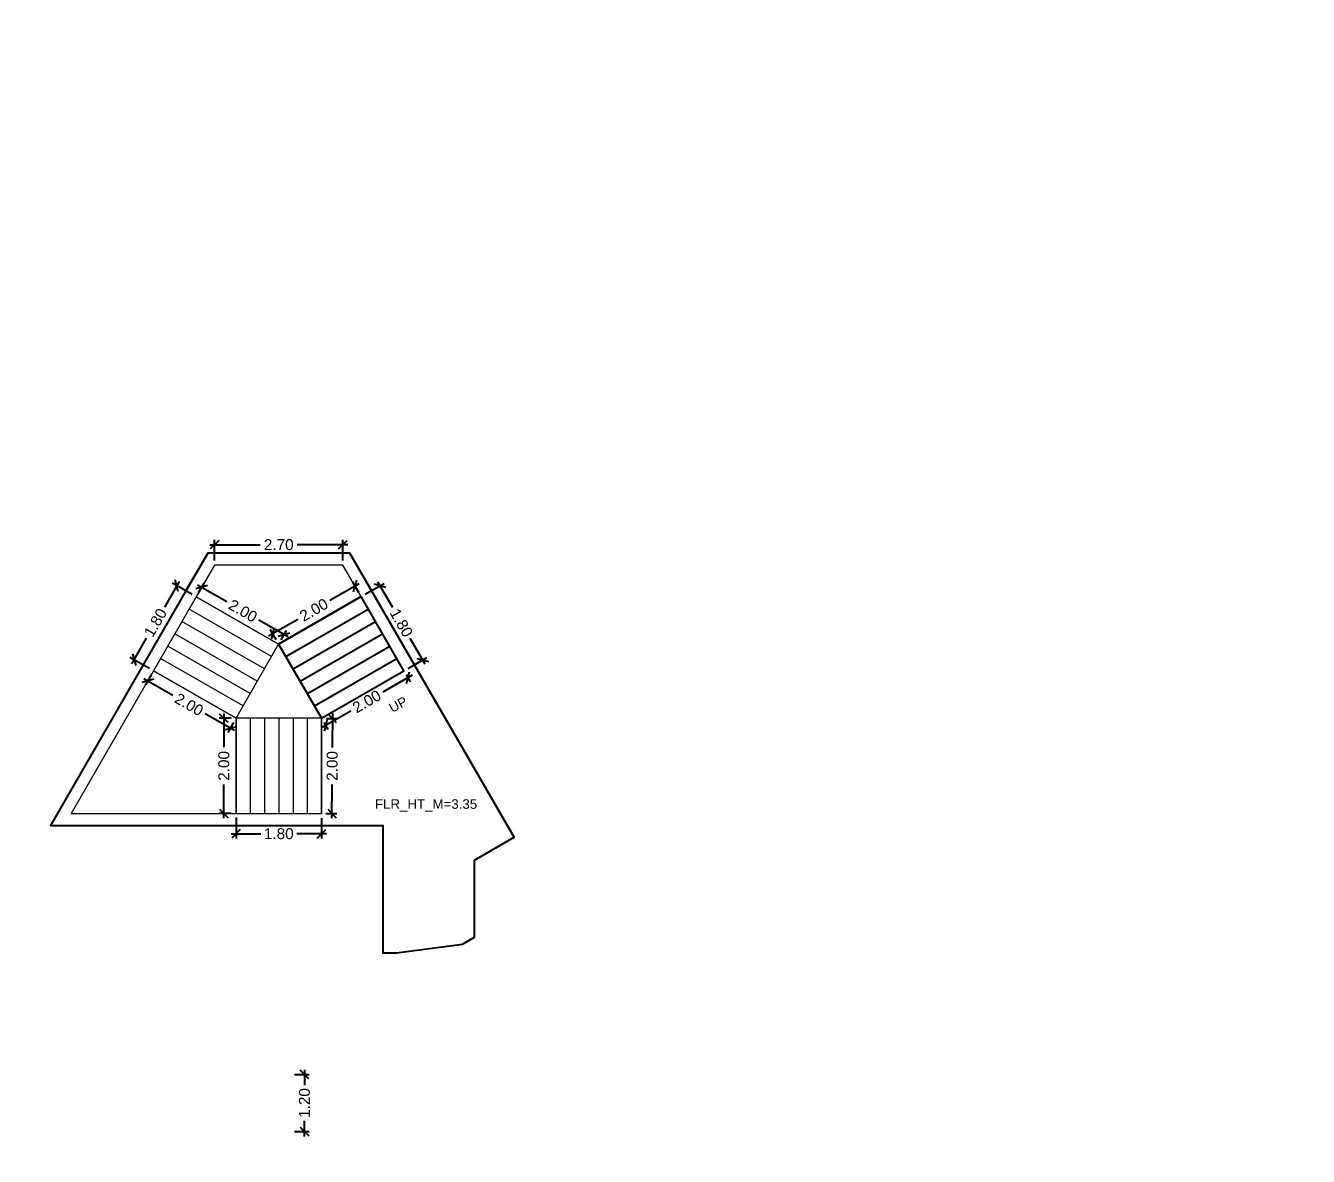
# Model space of a CAD drawing. Header units: metres. Extents: x 256329 to 886268, y -249371 to 355.
# Drawn here: x 287207.69 to 287234.66, y -1275.09 to -1251.31 of the extents above; entities that cross this region are included whole.
import ezdxf

# ---------------------------------------------------------------- set-up
doc = ezdxf.new("R2010")
doc.units = ezdxf.units.M
doc.header["$MEASUREMENT"] = 0
doc.header["$PDMODE"] = 35
doc.linetypes.add('CONTINOUS', pattern=[0])
doc.layers.get('0').update_dxf_attribs({"lineweight": 18})
doc.layers.get('Defpoints').update_dxf_attribs({"lineweight": 20})
doc.layers.add('A_TEXT', color=4, linetype='Continuous', lineweight=0, transparency=0.3)
doc.layers.add('BLK_2_FLR_36_EXIT_WIDTH_STAIR', color=7, linetype='Continuous', plot=False)
doc.layers.add('BLK_2_FLR_36_STAIR_2', color=7, linetype='Continuous')
doc.layers.add('BLK_2_FLR_36_STAIR_2_FLIGHT_1', color=7, linetype='Continuous')
for name, color, linetype, lineweight in [('BLK_2_FLR_36_STAIR_2_FLIGHT_2', 7, 'Continuous', 0), ('BLK_2_FLR_36_STAIR_2_FLIGHT_3', 7, 'Continuous', 0), ('BLK_2_FLR_36_STAIR_2_LANDING_1', 1, 'Continuous', 0), ('BLK_2_FLR_36_STAIR_2_LANDING_2', 7, 'Continuous', 0)]:
    doc.layers.add(name, color=color, linetype=linetype, lineweight=lineweight)
doc.styles.add('Arial', font='arial.ttf')
doc.styles.get("Standard").update_dxf_attribs({"font": 'arial.ttf'})
doc.dimstyles.new('METRIC DIM', dxfattribs={"dimtxt": 0.23, "dimasz": 0.18, "dimexe": 0.1, "dimexo": 0.1, "dimgap": 0.09, "dimtad": 0, "dimzin": 0, "dimdsep": 46, "dimtxsty": 'Standard', "dimblk": 'OBLIQUE', "dimcen": 0, "dimdle": 0.1, "dimclrd": 147, "dimclre": 147, "dimclrt": 7, "dimadec": 0, "dimazin": 0, "dimtfac": 1, "dimtofl": 0, "dimtmove": 0, "dimatfit": 2, "dimfxl": 0.125, "dimtolj": 1, "dimtzin": 0, "dimarcsym": 0})

# ---------------------------------------------------------------- blocks, each defined once
blk = doc.blocks.new('_Oblique')
at = {"color": 0, "linetype": 'ByBlock', "lineweight": -2}
blk.add_line((-0.5, -0.5), (0.5, 0.5), dxfattribs=at)
blk = doc.blocks.new('*D2004')
at = {"layer": 'BLK_2_FLR_36_STAIR_2_FLIGHT_2', "color": 147, "lineweight": -2, "transparency": 16777216}
for p, q in [((287210.913396, -1262.997755), (287210.603249, -1263.537491)), ((287211.185992, -1263.26973), (287210.776869, -1263.034637)), ((287209.916941, -1264.731847), (287210.227087, -1264.192111)), ((287210.289182, -1264.830413), (287209.880059, -1264.59532))]:
    blk.add_line(p, q, dxfattribs=at)
at = {"layer": 'Defpoints', "color": 0, "linetype": 'CONTINOUS', "transparency": 16777216}
for p in [(287211.272697, -1263.319552, 0.042641), (287209.966763, -1264.645143), (287210.375887, -1264.880236, 0.042641)]:
    blk.add_point(p, dxfattribs=at)
at = {"layer": 'BLK_2_FLR_36_STAIR_2_FLIGHT_2', "color": 147, "linetype": 'CONTINOUS', "lineweight": -2, "transparency": 16777216, "xscale": 0.18, "yscale": 0.18, "zscale": 0.18}
for p, rotation in [((287210.863573, -1263.084459), 60.117187), ((287209.966763, -1264.645143), 240.1171869999999)]:
    blk.add_blockref('_Oblique', p, dxfattribs=dict(at, rotation=rotation))
at = {"layer": 'BLK_2_FLR_36_STAIR_2_FLIGHT_2', "color": 7, "linetype": 'CONTINOUS', "transparency": 16777216, "insert": (287210.415168, -1263.864801), "char_height": 0.23, "attachment_point": 5, "rotation": 60.1171874}
blk.add_mtext('\\A1;1.80', dxfattribs=at)
blk = doc.blocks.new('*D1916')
at = {"layer": 'BLK_2_FLR_36_STAIR_2_LANDING_1', "color": 147, "lineweight": -2, "transparency": 16777216}
for p, q in [((287214.701502, -1263.047366), (287214.085576, -1263.40151)), ((287214.692102, -1263.231638), (287214.564964, -1263.01052)), ((287212.79296, -1264.144736), (287213.408886, -1263.790592)), ((287212.956943, -1264.229316), (287212.829806, -1264.008199))]:
    blk.add_line(p, q, dxfattribs=at)
at = {"layer": 'Defpoints', "color": 0, "linetype": 'CONTINOUS', "transparency": 16777216}
for p in [(287214.741948, -1263.31833, 0.042641), (287212.879651, -1264.09489), (287213.006789, -1264.316008, 0.042641)]:
    blk.add_point(p, dxfattribs=at)
at = {"layer": 'BLK_2_FLR_36_STAIR_2_LANDING_1', "color": 147, "linetype": 'CONTINOUS', "lineweight": -2, "transparency": 16777216, "xscale": 0.18, "yscale": 0.18, "zscale": 0.18}
for p, rotation in [((287214.61481, -1263.097212), 29.897956), ((287212.879651, -1264.09489), 209.897956)]:
    blk.add_blockref('_Oblique', p, dxfattribs=dict(at, rotation=rotation))
at = {"layer": 'BLK_2_FLR_36_STAIR_2_LANDING_1', "color": 7, "linetype": 'CONTINOUS', "transparency": 16777216, "insert": (287213.747231, -1263.596051), "char_height": 0.23, "attachment_point": 5, "rotation": 29.8979558}
blk.add_mtext('\\A1;2.00', dxfattribs=at)
blk = doc.blocks.new('*D1917')
at = {"layer": 'BLK_2_FLR_36_STAIR_2_FLIGHT_2', "color": 147, "lineweight": -2, "transparency": 16777216}
for p, q in [((287211.30133, -1263.069011), (287211.916685, -1263.42261)), ((287211.322519, -1263.232848), (287211.437858, -1263.032129)), ((287213.208832, -1264.165112), (287212.593478, -1263.811513)), ((287213.056612, -1264.229303), (287213.17195, -1264.028584))]:
    blk.add_line(p, q, dxfattribs=at)
at = {"layer": 'Defpoints', "color": 0, "linetype": 'CONTINOUS', "transparency": 16777216}
for p in [(287211.388035, -1263.118834), (287211.272697, -1263.319552, 0.042641), (287213.006789, -1264.316008, 0.042641)]:
    blk.add_point(p, dxfattribs=at)
at = {"layer": 'BLK_2_FLR_36_STAIR_2_FLIGHT_2', "color": 147, "linetype": 'CONTINOUS', "lineweight": -2, "transparency": 16777216, "xscale": 0.18, "yscale": 0.18, "zscale": 0.18}
for p, rotation in [((287211.388035, -1263.118834), 150.117187), ((287213.122127, -1264.115289), 330.117187)]:
    blk.add_blockref('_Oblique', p, dxfattribs=dict(at, rotation=rotation))
at = {"layer": 'BLK_2_FLR_36_STAIR_2_FLIGHT_2', "color": 7, "linetype": 'CONTINOUS', "transparency": 16777216, "insert": (287212.255081, -1263.617061), "char_height": 0.23, "attachment_point": 5, "rotation": 330.1171874}
blk.add_mtext('\\A1;2.00', dxfattribs=at)
blk = doc.blocks.new('*D1918')
at = {"layer": 'BLK_2_FLR_36_STAIR_2_FLIGHT_3', "color": 147, "lineweight": -2, "transparency": 16777216}
for p, q in [((287214.009978, -1265.877139), (287214.237258, -1265.878156)), ((287214.137706, -1265.777709), (287214.134529, -1266.487525)), ((287214.127857, -1267.977906), (287214.131035, -1267.268091)), ((287214.001025, -1267.877338), (287214.228304, -1267.878355))]:
    blk.add_line(p, q, dxfattribs=at)
at = {"layer": 'Defpoints', "color": 0, "linetype": 'CONTINOUS', "transparency": 16777216}
for p in [(287213.909979, -1265.876691, 0.042641), (287213.901026, -1267.87689, 0.042641), (287214.128305, -1267.877907)]:
    blk.add_point(p, dxfattribs=at)
at = {"layer": 'BLK_2_FLR_36_STAIR_2_FLIGHT_3', "color": 147, "linetype": 'CONTINOUS', "lineweight": -2, "transparency": 16777216, "xscale": 0.18, "yscale": 0.18, "zscale": 0.18}
for p, rotation in [((287214.137259, -1265.877708), 89.743523), ((287214.128305, -1267.877907), 269.743523)]:
    blk.add_blockref('_Oblique', p, dxfattribs=dict(at, rotation=rotation))
at = {"layer": 'BLK_2_FLR_36_STAIR_2_FLIGHT_3', "color": 7, "linetype": 'CONTINOUS', "transparency": 16777216, "insert": (287214.132782, -1266.877808), "char_height": 0.23, "attachment_point": 5, "rotation": 89.7435229}
blk.add_mtext('\\A1;2.00', dxfattribs=at)
blk = doc.blocks.new('*D1919')
at = {"layer": 'BLK_2_FLR_36_STAIR_2_FLIGHT_1', "color": 147, "lineweight": -2, "transparency": 16777216}
for p, q in [((287215.811911, -1264.972304), (287215.197497, -1265.326881)), ((287215.691637, -1264.963958), (287215.775282, -1265.108899)), ((287213.907013, -1266.071616), (287214.521427, -1265.717039)), ((287213.959963, -1265.963303), (287214.043608, -1266.108245))]:
    blk.add_line(p, q, dxfattribs=at)
at = {"layer": 'Defpoints', "color": 0, "linetype": 'CONTINOUS', "transparency": 16777216}
for p in [(287215.641653, -1264.877346, 0.042641), (287215.725299, -1265.022287), (287213.909979, -1265.876691, 0.042641)]:
    blk.add_point(p, dxfattribs=at)
at = {"layer": 'BLK_2_FLR_36_STAIR_2_FLIGHT_1', "color": 147, "linetype": 'CONTINOUS', "lineweight": -2, "transparency": 16777216, "xscale": 0.18, "yscale": 0.18, "zscale": 0.18}
for p, rotation in [((287215.725299, -1265.022287), 29.98915999999999), ((287213.993625, -1266.021633), 209.98916)]:
    blk.add_blockref('_Oblique', p, dxfattribs=dict(at, rotation=rotation))
at = {"layer": 'BLK_2_FLR_36_STAIR_2_FLIGHT_1', "color": 7, "linetype": 'CONTINOUS', "transparency": 16777216, "insert": (287214.859462, -1265.52196), "char_height": 0.23, "attachment_point": 5, "rotation": 29.9891596}
blk.add_mtext('\\A1;2.00', dxfattribs=at)
blk = doc.blocks.new('*D1920')
at = {"layer": 'BLK_2_FLR_36_STAIR_2_LANDING_2', "color": 147, "lineweight": -2, "transparency": 16777216}
for p, q in [((287210.169588, -1265.038539), (287210.784942, -1265.392138)), ((287210.326064, -1264.96694), (287210.206469, -1265.175066)), ((287212.077089, -1266.13464), (287211.461735, -1265.781041)), ((287212.060157, -1265.963396), (287211.940562, -1266.171521))]:
    blk.add_line(p, q, dxfattribs=at)
at = {"layer": 'Defpoints', "color": 0, "linetype": 'CONTINOUS', "transparency": 16777216}
for p in [(287210.256292, -1265.088361), (287210.375887, -1264.880236, 0.042641), (287212.109979, -1265.876691, 0.042641)]:
    blk.add_point(p, dxfattribs=at)
at = {"layer": 'BLK_2_FLR_36_STAIR_2_LANDING_2', "color": 147, "linetype": 'CONTINOUS', "lineweight": -2, "transparency": 16777216, "xscale": 0.18, "yscale": 0.18, "zscale": 0.18}
for p, rotation in [((287210.256292, -1265.088361), 150.117187), ((287211.990385, -1266.084817), 330.117187)]:
    blk.add_blockref('_Oblique', p, dxfattribs=dict(at, rotation=rotation))
at = {"layer": 'BLK_2_FLR_36_STAIR_2_LANDING_2', "color": 7, "linetype": 'CONTINOUS', "transparency": 16777216, "insert": (287211.123338, -1265.586589), "char_height": 0.23, "attachment_point": 5, "rotation": 330.1171874}
blk.add_mtext('\\A1;2.00', dxfattribs=at)
blk = doc.blocks.new('*D1921')
at = {"layer": 'BLK_2_FLR_36_STAIR_2_LANDING_2', "color": 147, "lineweight": -2, "transparency": 16777216}
for p, q in [((287212.009979, -1265.876691), (287211.754329, -1265.876691)), ((287211.854329, -1265.776691), (287211.854329, -1266.486405)), ((287211.854329, -1267.976691), (287211.854329, -1267.266978)), ((287212.009979, -1267.876691), (287211.754329, -1267.876691))]:
    blk.add_line(p, q, dxfattribs=at)
at = {"layer": 'Defpoints', "color": 0, "linetype": 'CONTINOUS', "transparency": 16777216}
for p in [(287212.109979, -1265.876691, 0.042641), (287211.854329, -1267.876691), (287212.109979, -1267.876691, 0.042641)]:
    blk.add_point(p, dxfattribs=at)
at = {"layer": 'BLK_2_FLR_36_STAIR_2_LANDING_2', "color": 147, "linetype": 'CONTINOUS', "lineweight": -2, "transparency": 16777216, "xscale": 0.18, "yscale": 0.18, "zscale": 0.18}
for p, rotation in [((287211.854329, -1265.876691), 90), ((287211.854329, -1267.876691), 270)]:
    blk.add_blockref('_Oblique', p, dxfattribs=dict(at, rotation=rotation))
at = {"layer": 'BLK_2_FLR_36_STAIR_2_LANDING_2', "color": 7, "linetype": 'CONTINOUS', "transparency": 16777216, "insert": (287211.854329, -1266.876691), "char_height": 0.23, "attachment_point": 5, "rotation": 90}
blk.add_mtext('\\A1;2.00', dxfattribs=at)
blk = doc.blocks.new('*D1922')
at = {"layer": 'BLK_2_FLR_36_STAIR_2_FLIGHT_1', "color": 147, "lineweight": -2, "transparency": 16777216}
for p, q in [((287214.82856, -1263.268346), (287215.224067, -1263.0401)), ((287215.087471, -1263.003471), (287215.398619, -1263.542631)), ((287216.087143, -1264.735711), (287215.775995, -1264.196552)), ((287215.728265, -1264.827362), (287216.123772, -1264.599116))]:
    blk.add_line(p, q, dxfattribs=at)
at = {"layer": 'Defpoints', "color": 0, "linetype": 'CONTINOUS', "transparency": 16777216}
for p in [(287214.741948, -1263.31833, 0.042641), (287216.03716, -1264.649099), (287215.641653, -1264.877346, 0.042641)]:
    blk.add_point(p, dxfattribs=at)
at = {"layer": 'BLK_2_FLR_36_STAIR_2_FLIGHT_1', "color": 147, "linetype": 'CONTINOUS', "lineweight": -2, "transparency": 16777216, "xscale": 0.18, "yscale": 0.18, "zscale": 0.18}
for p, rotation in [((287215.137455, -1263.090083), 119.98916), ((287216.03716, -1264.649099), 299.98916)]:
    blk.add_blockref('_Oblique', p, dxfattribs=dict(at, rotation=rotation))
at = {"layer": 'BLK_2_FLR_36_STAIR_2_FLIGHT_1', "color": 7, "linetype": 'CONTINOUS', "transparency": 16777216, "insert": (287215.587307, -1263.869591), "char_height": 0.23, "attachment_point": 5, "rotation": 299.9891596}
blk.add_mtext('\\A1;1.80', dxfattribs=at)
blk = doc.blocks.new('*D1923')
at = {"layer": 'BLK_2_FLR_36_STAIR_2_FLIGHT_3', "color": 147, "lineweight": -2, "transparency": 16777216}
for p, q in [((287212.109979, -1267.962892), (287212.109979, -1268.403869)), ((287213.909979, -1267.976691), (287213.909979, -1268.403869)), ((287212.009979, -1268.303869), (287212.632479, -1268.303869)), ((287214.009979, -1268.303869), (287213.387479, -1268.303869))]:
    blk.add_line(p, q, dxfattribs=at)
at = {"layer": 'Defpoints', "color": 0, "linetype": 'CONTINOUS', "transparency": 16777216}
for p in [(287212.109979, -1267.862892, 0.042641), (287213.909979, -1267.876691, 0.042641), (287212.109979, -1268.303869)]:
    blk.add_point(p, dxfattribs=at)
at = {"layer": 'BLK_2_FLR_36_STAIR_2_FLIGHT_3', "color": 147, "linetype": 'CONTINOUS', "lineweight": -2, "transparency": 16777216, "xscale": 0.18, "yscale": 0.18, "zscale": 0.18, "rotation": 180}
blk.add_blockref('_Oblique', (287212.109979, -1268.303869), dxfattribs=at)
at = {"layer": 'BLK_2_FLR_36_STAIR_2_FLIGHT_3', "color": 147, "linetype": 'CONTINOUS', "lineweight": -2, "transparency": 16777216, "xscale": 0.18, "yscale": 0.18, "zscale": 0.18}
blk.add_blockref('_Oblique', (287213.909979, -1268.303869), dxfattribs=at)
at = {"layer": 'BLK_2_FLR_36_STAIR_2_FLIGHT_3', "color": 7, "linetype": 'CONTINOUS', "transparency": 16777216, "insert": (287213.009979, -1268.303869), "char_height": 0.23, "attachment_point": 5}
blk.add_mtext('\\A1;1.80', dxfattribs=at)
blk = doc.blocks.new('*D1924')
at = {"layer": 'BLK_2_FLR_36_STAIR_2_LANDING_1', "color": 147, "lineweight": -2, "transparency": 16777216}
for p, q in [((287211.65969, -1262.555778), (287211.65969, -1262.1259)), ((287214.35863, -1262.555115), (287214.35863, -1262.1259)), ((287211.55969, -1262.2259), (287212.618873, -1262.2259)), ((287214.45863, -1262.2259), (287213.399446, -1262.2259))]:
    blk.add_line(p, q, dxfattribs=at)
at = {"layer": 'Defpoints', "color": 0, "linetype": 'CONTINOUS', "transparency": 16777216}
for p in [(287211.65969, -1262.2259), (287211.65969, -1262.655778, 0.042641), (287214.35863, -1262.655115, 0.042641)]:
    blk.add_point(p, dxfattribs=at)
at = {"layer": 'BLK_2_FLR_36_STAIR_2_LANDING_1', "color": 147, "linetype": 'CONTINOUS', "lineweight": -2, "transparency": 16777216, "xscale": 0.18, "yscale": 0.18, "zscale": 0.18, "rotation": 180}
blk.add_blockref('_Oblique', (287211.65969, -1262.2259), dxfattribs=at)
at = {"layer": 'BLK_2_FLR_36_STAIR_2_LANDING_1', "color": 147, "linetype": 'CONTINOUS', "lineweight": -2, "transparency": 16777216, "xscale": 0.18, "yscale": 0.18, "zscale": 0.18}
blk.add_blockref('_Oblique', (287214.35863, -1262.2259), dxfattribs=at)
at = {"layer": 'BLK_2_FLR_36_STAIR_2_LANDING_1', "color": 7, "linetype": 'CONTINOUS', "transparency": 16777216, "insert": (287213.00916, -1262.2259), "char_height": 0.23, "attachment_point": 5}
blk.add_mtext('\\A1;2.70', dxfattribs=at)
blk = doc.blocks.new('*D1926')
at = {"layer": 'BLK_2_FLR_36_EXIT_WIDTH_STAIR', "color": 147, "lineweight": -2, "transparency": 16777216}
for p, q in [((287213.342465, -1273.364964), (287213.649528, -1273.364964)), ((287213.549528, -1273.264964), (287213.549528, -1273.588264)), ((287213.549528, -1274.666564), (287213.549528, -1274.343264)), ((287213.342465, -1274.566564), (287213.649528, -1274.566564))]:
    blk.add_line(p, q, dxfattribs=at)
at = {"layer": 'Defpoints', "color": 0, "transparency": 16777216}
for p in [(287213.242465, -1273.364964), (287213.242465, -1274.566564), (287213.549528, -1274.566564)]:
    blk.add_point(p, dxfattribs=at)
at = {"layer": 'BLK_2_FLR_36_EXIT_WIDTH_STAIR', "color": 147, "lineweight": -2, "transparency": 16777216, "xscale": 0.18, "yscale": 0.18, "zscale": 0.18}
for p, rotation in [((287213.549528, -1273.364964), 90), ((287213.549528, -1274.566564), 270)]:
    blk.add_blockref('_Oblique', p, dxfattribs=dict(at, rotation=rotation))
at = {"layer": 'BLK_2_FLR_36_EXIT_WIDTH_STAIR', "color": 7, "transparency": 16777216, "insert": (287213.549528, -1273.965764), "char_height": 0.23, "attachment_point": 5, "rotation": 90}
blk.add_mtext('\\A1;1.20', dxfattribs=at)

msp = doc.modelspace()

# ---------------------------------------------------------------- linework, layer by layer
at = {"color": 5, "linetype": 'CONTINOUS'}
for p, q in [((287212.109979, -1265.876691, 0.085288), (287213.006789, -1264.316008, 0.085288)), ((287213.909979, -1265.876691, 0.085288), (287212.109979, -1265.876691, 0.085288))]:
    msp.add_line(p, q, dxfattribs=at)
at = {"color": 5, "linetype": 'CONTINOUS', "elevation": 0.085288}
msp.add_lwpolyline([(287213.909979, -1265.876691), (287213.006789, -1264.316008)], dxfattribs=at)
at = {"layer": 'BLK_2_FLR_36_STAIR_2', "color": 7, "linetype": 'CONTINOUS', "elevation": 0.085288}
msp.add_lwpolyline([(287214.504825, -1262.40176), (287211.514131, -1262.402495), (287211.053454, -1263.192652), (287210.156385, -1264.753786), (287208.205575, -1268.131673), (287215.197977, -1268.128647), (287215.198647, -1270.805238), (287215.487939, -1270.805166), (287216.873121, -1270.627601), (287217.126454, -1270.48139), (287217.126142, -1268.858449), (287217.957107, -1268.378238)], close=True, dxfattribs=at)
at = {"layer": 'BLK_2_FLR_36_STAIR_2_FLIGHT_1', "color": 3, "linetype": 'CONTINOUS'}
for p, q in [((287213.006789, -1264.316008, 0.085288), (287214.741948, -1263.31833, 0.085288)), ((287213.160225, -1264.577511, 0.085288), (287214.891899, -1263.578166, 0.085288)), ((287213.310176, -1264.837347, 0.085288), (287215.04185, -1263.838002, 0.085288)), ((287213.460127, -1265.097183, 0.085288), (287215.1918, -1264.097838, 0.085288)), ((287213.610078, -1265.357019, 0.085288), (287215.341751, -1264.357674, 0.085288)), ((287213.760028, -1265.616855, 0.085288), (287215.491702, -1264.61751, 0.085288)), ((287213.909979, -1265.876691, 0.085288), (287215.641653, -1264.877346, 0.085288))]:
    msp.add_line(p, q, dxfattribs=at)
at = {"layer": 'BLK_2_FLR_36_STAIR_2_FLIGHT_1', "color": 7, "ltscale": 0.05, "elevation": 0.085288}
msp.add_lwpolyline([(287213.006789, -1264.316008), (287213.909979, -1265.876691), (287215.641653, -1264.877346), (287214.741948, -1263.31833), (287213.006789, -1264.316008)], dxfattribs=at)
at = {"layer": 'BLK_2_FLR_36_STAIR_2_FLIGHT_2', "color": 3, "linetype": 'CONTINOUS'}
for p, q in [((287213.006789, -1264.316008, 0.085288), (287211.272697, -1263.319552, 0.085288)), ((287212.857321, -1264.576122, 0.085288), (287211.123228, -1263.579666, 0.085288)), ((287212.707852, -1264.836236, 0.085288), (287210.97376, -1263.83978, 0.085288)), ((287212.558384, -1265.096349, 0.085288), (287210.824292, -1264.099894, 0.085288)), ((287212.408916, -1265.356463, 0.085288), (287210.674823, -1264.360008, 0.085288)), ((287212.259448, -1265.616577, 0.085288), (287210.525355, -1264.620122, 0.085288)), ((287212.109979, -1265.876691, 0.085288), (287210.375887, -1264.880236, 0.085288))]:
    msp.add_line(p, q, dxfattribs=at)
at = {"layer": 'BLK_2_FLR_36_STAIR_2_FLIGHT_2', "color": 7, "linetype": 'CONTINOUS', "elevation": 0.085288}
msp.add_lwpolyline([(287211.272697, -1263.319552), (287210.375887, -1264.880236), (287212.109979, -1265.876691), (287213.006789, -1264.316008), (287211.272697, -1263.319552)], dxfattribs=at)
at = {"layer": 'BLK_2_FLR_36_STAIR_2_FLIGHT_3', "color": 3, "linetype": 'CONTINOUS'}
for p, q in [((287212.109979, -1265.876691, 0.085288), (287212.109979, -1267.876691, 0.085288)), ((287212.409979, -1265.876691, 0.085288), (287212.409979, -1267.876691, 0.085288)), ((287212.709979, -1265.876691, 0.085288), (287212.709979, -1267.876691, 0.085288)), ((287213.009979, -1265.876691, 0.085288), (287213.009979, -1267.876691, 0.085288)), ((287213.309979, -1265.876691, 0.085288), (287213.309979, -1267.876691, 0.085288)), ((287213.609979, -1265.876691, 0.085288), (287213.609979, -1267.876691, 0.085288)), ((287213.909979, -1265.876691, 0.085288), (287213.909979, -1267.876691, 0.085288))]:
    msp.add_line(p, q, dxfattribs=at)
at = {"layer": 'BLK_2_FLR_36_STAIR_2_FLIGHT_3', "color": 7, "linetype": 'CONTINOUS', "elevation": 0.085288}
msp.add_lwpolyline([(287213.909979, -1265.876691), (287212.109979, -1265.876691), (287212.109979, -1267.876691), (287213.909979, -1267.876691)], close=True, dxfattribs=at)
at = {"layer": 'BLK_2_FLR_36_STAIR_2_LANDING_1', "color": 7, "ltscale": 0.05, "elevation": 0.085288}
msp.add_lwpolyline([(287214.35863, -1262.655115), (287211.65969, -1262.655778), (287211.272697, -1263.319552), (287213.006789, -1264.316008), (287214.741948, -1263.31833), (287214.35863, -1262.655115)], dxfattribs=at)
at = {"layer": 'BLK_2_FLR_36_STAIR_2_LANDING_2', "ltscale": 0.05, "elevation": 0.085288}
msp.add_lwpolyline([(287212.109979, -1265.876691), (287210.375887, -1264.880236), (287208.644945, -1267.877414), (287212.109979, -1267.877414), (287212.109979, -1265.876691)], dxfattribs=at)

# ---------------------------------------------------------------- texts
at = {"layer": 'A_TEXT', "lineweight": 0, "insert": (287214.272129, -1266.369169, 0.085288), "char_height": 0.2, "width": 2.485498, "attachment_point": 7, "rotation": 28.1279772, "style": 'Arial'}
msp.add_mtext('\\pxi2.2673,qc;UP', dxfattribs=at)
at = {"layer": 'BLK_2_FLR_36_STAIR_2', "color": 7, "linetype": 'CONTINOUS', "insert": (287217.182138, -1267.57869, 0.042647), "char_height": 0.2, "attachment_point": 3}
msp.add_mtext_dynamic_manual_height_columns('FLR_HT_M=3.35', width=2.272281, gutter_width=0.405, heights=[0.300679], dxfattribs=at)

# ---------------------------------------------------------------- dimensions: what is measured, and where the dimension line sits
at = {"layer": 'BLK_2_FLR_36_EXIT_WIDTH_STAIR', "color": 7}
dim = msp.add_linear_dim(base=(287213.549528, -1274.566564), p1=(287213.242465, -1273.364964), p2=(287213.242465, -1274.566564), angle=90, dimstyle='METRIC DIM', override={"dimfxl": 0.18}, dxfattribs=at)
dim.commit()
dim.dimension.update_dxf_attribs({"geometry": '*D1926', "text_midpoint": (287213.549528, -1273.965764)})
at = {"layer": 'BLK_2_FLR_36_STAIR_2_FLIGHT_1', "color": 1, "linetype": 'CONTINOUS'}
dim = msp.add_aligned_dim(p1=(287214.741948, -1263.31833, 0.085288), p2=(287215.641653, -1264.877346, 0.085288), distance=0.456643, dimstyle='METRIC DIM', override={"dimfxl": 0.18}, dxfattribs=at)
dim.commit()
dim.dimension.update_dxf_attribs({"geometry": '*D1922', "text_midpoint": (287215.587307, -1263.869591, 0.042647)})
at = {"layer": 'BLK_2_FLR_36_STAIR_2_FLIGHT_1', "color": 2, "linetype": 'CONTINOUS'}
dim = msp.add_aligned_dim(p1=(287213.909979, -1265.876691, 0.085288), p2=(287215.641653, -1264.877346, 0.085288), distance=-0.167346, dimstyle='METRIC DIM', override={"dimfxl": 0.18}, dxfattribs=at)
dim.commit()
dim.dimension.update_dxf_attribs({"geometry": '*D1919', "text_midpoint": (287214.859462, -1265.52196, 0.042647)})
at = {"layer": 'BLK_2_FLR_36_STAIR_2_FLIGHT_2', "color": 1, "linetype": 'CONTINOUS'}
dim = msp.add_aligned_dim(p1=(287211.272697, -1263.319552, 0.085288), p2=(287210.375887, -1264.880236, 0.085288), distance=-0.471859, dimstyle='METRIC DIM', override={"dimfxl": 0.18}, dxfattribs=at)
dim.commit()
dim.dimension.update_dxf_attribs({"geometry": '*D2004', "text_midpoint": (287210.415168, -1263.864801, 0.042647)})
at = {"layer": 'BLK_2_FLR_36_STAIR_2_FLIGHT_2', "color": 2, "linetype": 'CONTINOUS'}
dim = msp.add_aligned_dim(p1=(287213.006789, -1264.316008, 0.085288), p2=(287211.272697, -1263.319552, 0.085288), distance=-0.231496, dimstyle='METRIC DIM', override={"dimfxl": 0.18}, dxfattribs=at)
dim.commit()
dim.dimension.update_dxf_attribs({"geometry": '*D1917', "text_midpoint": (287212.255081, -1263.617061, 0.042647)})
at = {"layer": 'BLK_2_FLR_36_STAIR_2_FLIGHT_3', "color": 2, "linetype": 'CONTINOUS'}
dim = msp.add_aligned_dim(p1=(287213.909979, -1265.876691, 0.085288), p2=(287213.901026, -1267.87689, 0.085288), distance=0.227281, dimstyle='METRIC DIM', override={"dimfxl": 0.18}, dxfattribs=at)
dim.commit()
dim.dimension.update_dxf_attribs({"geometry": '*D1918', "text_midpoint": (287214.132782, -1266.877808, 0.042647)})
at = {"layer": 'BLK_2_FLR_36_STAIR_2_FLIGHT_3', "color": 1, "linetype": 'CONTINOUS'}
dim = msp.add_linear_dim(base=(287212.109979, -1268.303869, 0.042647), p1=(287213.909979, -1267.876691, 0.085288), p2=(287212.109979, -1267.862892, 0.085288), angle=180, dimstyle='METRIC DIM', override={"dimfxl": 0.18}, dxfattribs=at)
dim.commit()
dim.dimension.update_dxf_attribs({"geometry": '*D1923', "text_midpoint": (287213.009979, -1268.303869, 0.042647)})
at = {"layer": 'BLK_2_FLR_36_STAIR_2_LANDING_1', "color": 1, "linetype": 'CONTINOUS'}
dim = msp.add_linear_dim(base=(287211.65969, -1262.2259, 0.042647), p1=(287214.35863, -1262.655115, 0.085288), p2=(287211.65969, -1262.655778, 0.085288), angle=180, dimstyle='METRIC DIM', override={"dimfxl": 0.18}, dxfattribs=at)
dim.commit()
dim.dimension.update_dxf_attribs({"geometry": '*D1924', "text_midpoint": (287213.00916, -1262.2259, 0.042647)})
at = {"layer": 'BLK_2_FLR_36_STAIR_2_LANDING_1', "color": 2, "linetype": 'CONTINOUS'}
dim = msp.add_aligned_dim(p1=(287214.741948, -1263.31833, 0.085288), p2=(287213.006789, -1264.316008, 0.085288), distance=-0.255063, dimstyle='METRIC DIM', override={"dimfxl": 0.18}, dxfattribs=at)
dim.commit()
dim.dimension.update_dxf_attribs({"geometry": '*D1916', "text_midpoint": (287213.747231, -1263.596051, 0.042647)})
at = {"layer": 'BLK_2_FLR_36_STAIR_2_LANDING_2', "color": 1, "linetype": 'CONTINOUS'}
dim = msp.add_aligned_dim(p1=(287212.109979, -1265.876691, 0.085288), p2=(287210.375887, -1264.880236, 0.085288), distance=0.24004, dimstyle='METRIC DIM', override={"dimfxl": 0.18}, dxfattribs=at)
dim.commit()
dim.dimension.update_dxf_attribs({"geometry": '*D1920', "text_midpoint": (287211.123338, -1265.586589, 0.042647)})
at = {"layer": 'BLK_2_FLR_36_STAIR_2_LANDING_2', "color": 2, "linetype": 'CONTINOUS'}
dim = msp.add_aligned_dim(p1=(287212.109979, -1265.876691, 0.085288), p2=(287212.109979, -1267.876691, 0.085288), distance=-0.25565, dimstyle='METRIC DIM', override={"dimfxl": 0.18}, dxfattribs=at)
dim.commit()
dim.dimension.update_dxf_attribs({"geometry": '*D1921', "text_midpoint": (287211.854329, -1266.876691, 0.042647)})

doc.saveas('drawing.dxf')
